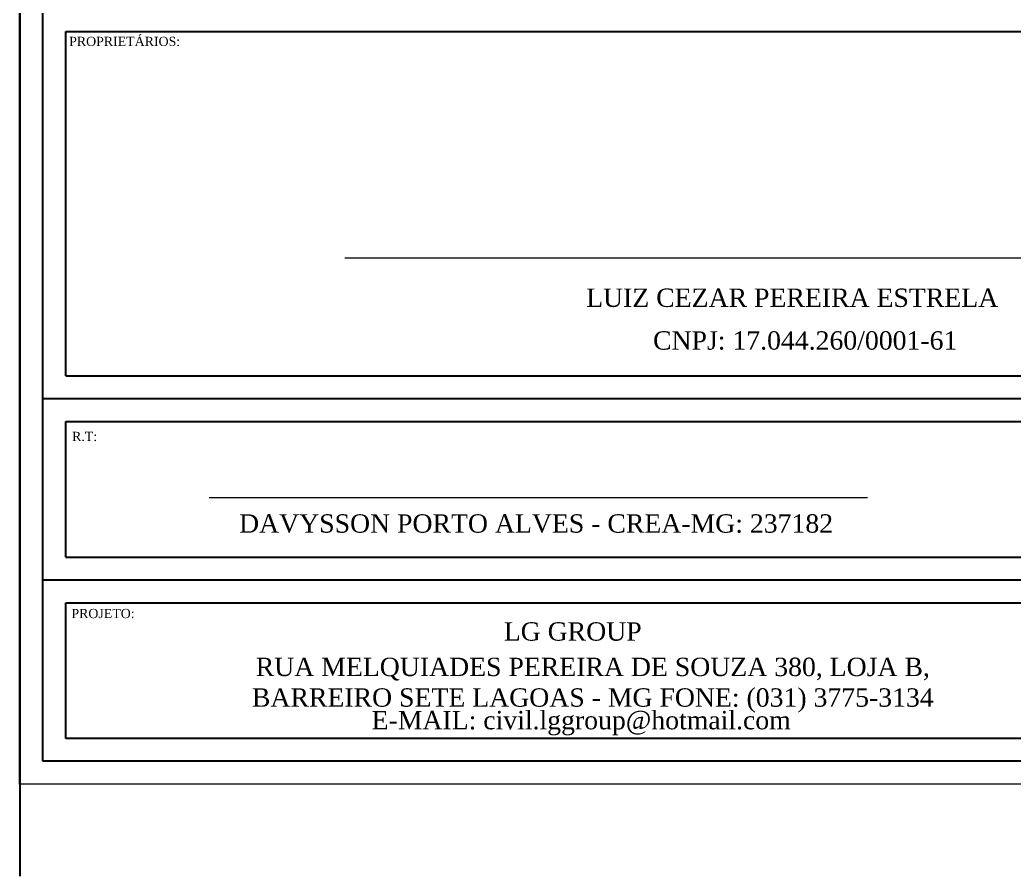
# Model space of a CAD drawing. Header units: centimetres. Extents: x -48696 to 156237, y -5617 to 29024.
# Drawn here: x -20980.71 to -20969.88, y 15775.75 to 15785.07 of the extents above; entities that cross this region are included whole.
import ezdxf

# ---------------------------------------------------------------- set-up
doc = ezdxf.new("R2010")
doc.units = ezdxf.units.CM
for name, color, linetype in [('A0', 7, 'Continuous'), ('PN010', 1, 'Continuous'), ('Portas-Cotas', 2, 'Continuous')]:
    doc.layers.add(name, color=color, linetype=linetype)
doc.layers.add('A0 BV', color=7, linetype='Continuous', plot=False)
doc.layers.add('Portas - Janelas', color=2, linetype='Continuous', lineweight=20)
doc.styles.add('Valéria', font='romantic.ttf', dxfattribs={"height": 10})

msp = doc.modelspace()

# ---------------------------------------------------------------- linework, layer by layer
at = {"layer": 'A0'}
msp.add_line((-20980.70696, 15805.44831), (-20980.70696, 15775.74831), dxfattribs=at)
at = {"layer": 'A0 BV'}
msp.add_line((-20980.70693, 15776.74834), (-20980.70693, 15805.44834), dxfattribs=at)
at = {"layer": 'PN010'}
for p, q in [((-20980.45691, 15776.99837), (-20980.45691, 15805.19837)), ((-20980.20691, 15784.94837), (-20963.70691, 15784.94837)), ((-20980.20691, 15781.19837), (-20980.20691, 15784.94837)), ((-20980.20691, 15781.19837), (-20963.70691, 15781.19837)), ((-20980.45691, 15780.94837), (-20963.45691, 15780.94837)), ((-20980.20691, 15780.69837), (-20968.98572, 15780.69837)), ((-20980.20691, 15779.22337), (-20980.20691, 15780.69837)), ((-20980.20691, 15779.22337), (-20968.98572, 15779.22337)), ((-20980.45691, 15778.97337), (-20968.73572, 15778.97337)), ((-20980.20691, 15777.24837), (-20980.20691, 15778.72337)), ((-20980.20691, 15778.72337), (-20968.98572, 15778.72337)), ((-20968.98572, 15777.24837), (-20980.20691, 15777.24837)), ((-20963.45691, 15776.99837), (-20980.45691, 15776.99837))]:
    msp.add_line(p, q, dxfattribs=at)
at = {"layer": 'Portas - Janelas'}
for p, q in [((-20980.70691, 15776.74837), (-20980.70691, 15805.44837)), ((-20977.1685, 15782.48364), (-20967.32626, 15782.48364)), ((-20978.64501, 15779.8709), (-20971.4752, 15779.8709)), ((-20963.20691, 15776.74837), (-20980.70691, 15776.74837))]:
    msp.add_line(p, q, dxfattribs=at)

# ---------------------------------------------------------------- texts
at = {"layer": 'Portas-Cotas', "attachment_point": 2, "style": 'Valéria'}
for s, insert, char_height, width in [('PROPRIETÁRIOS:', (-20979.56591, 15784.88934), 0.1, 1.8686072), ('LUIZ CEZAR PEREIRA ESTRELA', (-20972.29523, 15782.14723), 0.2, 12.7769001), ('\\pxi-3,l4,t4;CNPJ:^I17.044.260/0001-61', (-20972.2535, 15781.68206), 0.2, 4.2372595), ('R.T:', (-20980.00179, 15780.58712), 0.1, 1.8686072), ('\\pxqj;DAVYSSON PORTO ALVES - CREA-MG: 237182', (-20975.08326, 15779.68874), 0.2, 6.4722808), ('PROJETO:', (-20979.80152, 15778.65853), 0.1, 1.8686072), ('LG GROUP', (-20974.68549, 15778.51269), 0.2, 12.7769001), ('RUA MELQUIADES PEREIRA DE SOUZA 380, LOJA B, BARREIRO SETE LAGOAS - MG FONE: (031) 3775-3134', (-20974.46681, 15778.12697), 0.2, 8.8844459), ('E-MAIL: civil.lggroup@hotmail.com', (-20974.5934, 15777.54699), 0.2, 9.7924243)]:
    msp.add_mtext(s, dxfattribs=dict(at, insert=insert, char_height=char_height, width=width))

doc.saveas('drawing.dxf')
